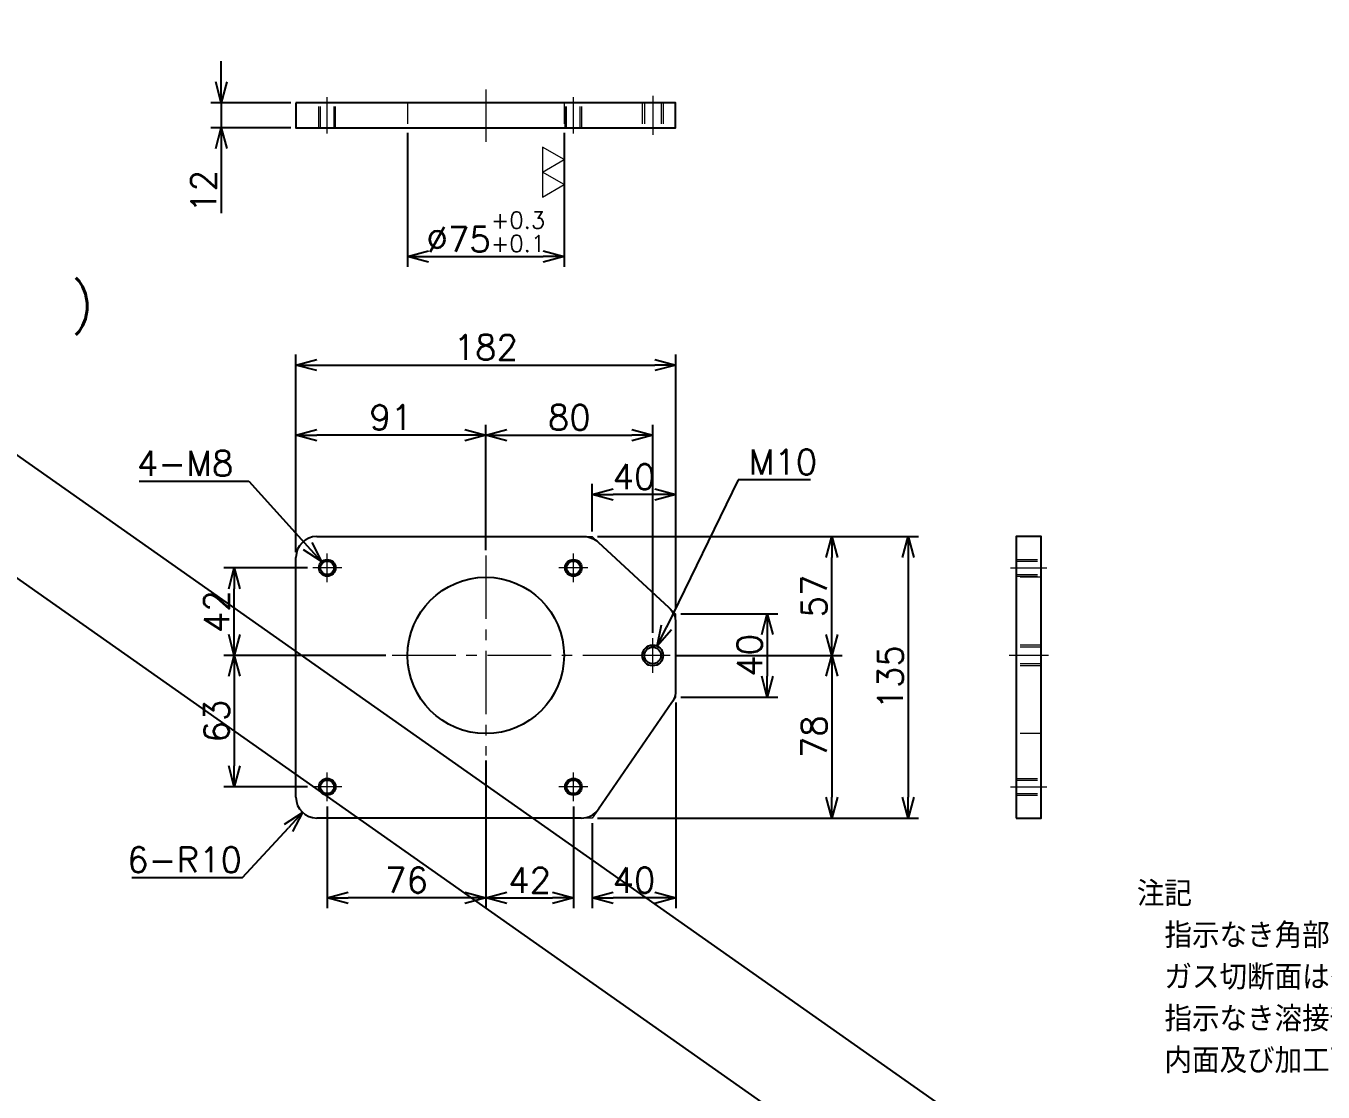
# Model space of a CAD drawing. Header units: millimetres. Extents: x 0 to 5131, y -34 to 1714.
# Drawn here: x 1450 to 2071, y 392 to 903 of the extents above; entities that cross this region are included whole.
import ezdxf
from ezdxf import colors
from ezdxf.entities.mleader import LeaderData, LeaderLine
from ezdxf.enums import TextEntityAlignment as Align
from ezdxf.math import Vec2, Vec3

# ---------------------------------------------------------------- set-up
doc = ezdxf.new("R2010")
doc.units = ezdxf.units.MM
doc.header["$LTSCALE"] = 1.6
doc.header["$PDMODE"] = 99
doc.header["$PDSIZE"] = 1
doc.linetypes.add('CENTER2', pattern=[28.575, 19.05, -3.175, 3.175, -3.175])
doc.linetypes.add('HIDDEN', pattern=[9.525, 6.35, -3.175])
for name, color, linetype, lineweight in [('04_HIDDEN', 2, 'HIDDEN', 13), ('05_CENTER', 4, 'CENTER2', 13), ('07_TEXT', 3, 'Continuous', 13), ('08_DIM', 3, 'Continuous', 13)]:
    doc.layers.add(name, color=color, linetype=linetype, lineweight=lineweight)
doc.layers.add('10_DRAFT', color=8, linetype='Continuous', lineweight=0, plot=False)
doc.styles.add('KSS_TXT', font='txt.shx', dxfattribs={"bigfont": 'extfont2.shx'})
doc.styles.get("Standard").update_dxf_attribs({"font": 'txt.shx', "bigfont": 'extfont2.shx'})
doc.dimstyles.new('KSS_DIM', dxfattribs={"dimscale": 4, "dimtxt": 3, "dimasz": 2.5, "dimexe": 1.25, "dimexo": 0.625, "dimtad": 1, "dimdsep": 46, "dimtxsty": 'KSS_TXT', "dimblk": 'OPEN30', "dimcen": 0, "dimazin": 2, "dimtfac": 0.75, "dimtmove": 0, "dimatfit": 3, "dimldrblk": 'OPEN30', "dimfxl": 1.25, "dimtolj": 1, "dimarcsym": 0})
doc.dimstyles.new('KSS_DIM$3', dxfattribs={"dimscale": 4, "dimtxt": 3, "dimasz": 2.5, "dimexe": 1.25, "dimexo": 0.625, "dimtad": 1, "dimtih": 1, "dimtoh": 1, "dimdsep": 46, "dimtxsty": 'KSS_TXT', "dimblk": 'OPEN30', "dimcen": 0, "dimazin": 2, "dimtfac": 0.75, "dimtofl": 0, "dimtmove": 0, "dimatfit": 3, "dimldrblk": 'OPEN30', "dimfxl": 1.25, "dimtolj": 1, "dimarcsym": 0})
doc.dimstyles.new('KSS_DIM$4', dxfattribs={"dimscale": 4, "dimtxt": 3, "dimasz": 2.5, "dimexe": 1.25, "dimexo": 0.625, "dimtad": 1, "dimtih": 1, "dimtoh": 1, "dimdsep": 46, "dimtxsty": 'KSS_TXT', "dimblk": 'OPEN30', "dimcen": 0, "dimse1": 1, "dimazin": 2, "dimtfac": 0.75, "dimtofl": 0, "dimtmove": 0, "dimatfit": 3, "dimldrblk": 'OPEN30', "dimfxl": 1.25, "dimtolj": 1, "dimarcsym": 0})

# ---------------------------------------------------------------- blocks, each defined once
blk = doc.blocks.new('M8Tz')
at = {"color": 0}
for radius in [4, 3.25]:
    blk.add_circle((0, 0), radius, dxfattribs=at)
at = {"layer": '05_CENTER'}
for p, q in [((0, -6.92), (0, 6.92)), ((6.92, 0), (-6.92, 0))]:
    blk.add_line(p, q, dxfattribs=at)
blk = doc.blocks.new('M10Tz')
at = {"color": 0}
for radius in [5, 4]:
    blk.add_circle((0, 0), radius, dxfattribs=at)
at = {"layer": '05_CENTER'}
for p, q in [((0, -8.34), (0, 8.34)), ((8.34, 0), (-8.34, 0))]:
    blk.add_line(p, q, dxfattribs=at)
blk = doc.blocks.new('_Open30')
at = {"color": 0, "linetype": 'ByBlock', "lineweight": -2}
for p, q in [((-1, 0.268), (0, 0)), ((0, 0), (-1, -0.268)), ((0, 0), (-1, 0))]:
    blk.add_line(p, q, dxfattribs=at)
blk = doc.blocks.new('*D187')
at = {"layer": '08_DIM', "color": 0, "lineweight": -2, "transparency": 16777216}
for p, q in [((1579.06, 650.74), (1579.06, 711.87)), ((1670.06, 651.7), (1670.06, 711.87)), ((1660.06, 706.87), (1589.06, 706.87))]:
    blk.add_line(p, q, dxfattribs=at)
at = {"layer": 'Defpoints', "color": 0, "transparency": 16777216}
for p in [(1579.06, 706.87), (1579.06, 648.24), (1670.06, 649.2)]:
    blk.add_point(p, dxfattribs=at)
at = {"layer": '08_DIM', "color": 0, "lineweight": -2, "transparency": 16777216, "xscale": 10, "yscale": 10, "zscale": 10, "rotation": 180}
blk.add_blockref('_Open30', (1579.06, 706.87), dxfattribs=at)
at = {"layer": '08_DIM', "color": 0, "lineweight": -2, "transparency": 16777216, "xscale": 10, "yscale": 10, "zscale": 10}
blk.add_blockref('_Open30', (1670.06, 706.87), dxfattribs=at)
at = {"layer": '08_DIM', "color": 0, "transparency": 16777216, "insert": (1624.56, 715.37), "char_height": 12, "attachment_point": 5, "style": 'KSS_TXT'}
blk.add_mtext('\\A1;91', dxfattribs=at)
blk = doc.blocks.new('*D188')
at = {"layer": '08_DIM', "color": 0, "lineweight": -2, "transparency": 16777216}
for p, q in [((1670.06, 651.7), (1670.06, 711.87)), ((1750.06, 612.08), (1750.06, 711.87)), ((1680.06, 706.87), (1740.06, 706.87))]:
    blk.add_line(p, q, dxfattribs=at)
at = {"layer": 'Defpoints', "color": 0, "transparency": 16777216}
for p in [(1750.06, 706.87), (1670.06, 649.2), (1750.06, 609.58)]:
    blk.add_point(p, dxfattribs=at)
at = {"layer": '08_DIM', "color": 0, "lineweight": -2, "transparency": 16777216, "xscale": 10, "yscale": 10, "zscale": 10, "rotation": 180}
blk.add_blockref('_Open30', (1670.06, 706.87), dxfattribs=at)
at = {"layer": '08_DIM', "color": 0, "lineweight": -2, "transparency": 16777216, "xscale": 10, "yscale": 10, "zscale": 10}
blk.add_blockref('_Open30', (1750.06, 706.87), dxfattribs=at)
at = {"layer": '08_DIM', "color": 0, "transparency": 16777216, "insert": (1710.06, 715.37), "char_height": 12, "attachment_point": 5, "style": 'KSS_TXT'}
blk.add_mtext('\\A1;80', dxfattribs=at)
blk = doc.blocks.new('*D189')
at = {"layer": '08_DIM', "color": 0, "lineweight": -2, "transparency": 16777216}
for p, q in [((1579.06, 650.74), (1579.06, 745.51)), ((1589.06, 740.51), (1751.06, 740.51)), ((1761.06, 623.74), (1761.06, 745.51))]:
    blk.add_line(p, q, dxfattribs=at)
at = {"layer": 'Defpoints', "color": 0, "transparency": 16777216}
for p in [(1761.06, 740.51), (1579.06, 648.24), (1761.06, 621.24)]:
    blk.add_point(p, dxfattribs=at)
at = {"layer": '08_DIM', "color": 0, "lineweight": -2, "transparency": 16777216, "xscale": 10, "yscale": 10, "zscale": 10, "rotation": 180}
blk.add_blockref('_Open30', (1579.06, 740.51), dxfattribs=at)
at = {"layer": '08_DIM', "color": 0, "lineweight": -2, "transparency": 16777216, "xscale": 10, "yscale": 10, "zscale": 10}
blk.add_blockref('_Open30', (1761.06, 740.51), dxfattribs=at)
at = {"layer": '08_DIM', "color": 0, "transparency": 16777216, "insert": (1670.06, 749.01), "char_height": 12, "attachment_point": 5, "style": 'KSS_TXT'}
blk.add_mtext('\\A1;182', dxfattribs=at)
blk = doc.blocks.new('*D190')
at = {"layer": '08_DIM', "color": 0, "lineweight": -2, "transparency": 16777216}
for p, q in [((1670.06, 550.78), (1670.06, 479.97)), ((1594.06, 528.82), (1594.06, 479.97)), ((1660.06, 484.97), (1604.06, 484.97))]:
    blk.add_line(p, q, dxfattribs=at)
at = {"layer": 'Defpoints', "color": 0, "transparency": 16777216}
for p in [(1670.06, 553.28), (1594.06, 531.32), (1594.06, 484.97)]:
    blk.add_point(p, dxfattribs=at)
at = {"layer": '08_DIM', "color": 0, "lineweight": -2, "transparency": 16777216, "xscale": 10, "yscale": 10, "zscale": 10, "rotation": 180}
blk.add_blockref('_Open30', (1594.06, 484.97), dxfattribs=at)
at = {"layer": '08_DIM', "color": 0, "lineweight": -2, "transparency": 16777216, "xscale": 10, "yscale": 10, "zscale": 10}
blk.add_blockref('_Open30', (1670.06, 484.97), dxfattribs=at)
at = {"layer": '08_DIM', "color": 0, "transparency": 16777216, "insert": (1632.06, 493.47), "char_height": 12, "attachment_point": 5, "style": 'KSS_TXT'}
blk.add_mtext('\\A1;76', dxfattribs=at)
blk = doc.blocks.new('*D191')
at = {"layer": '08_DIM', "color": 0, "lineweight": -2, "transparency": 16777216}
for p, q in [((1670.06, 550.78), (1670.06, 479.97)), ((1712.06, 528.82), (1712.06, 479.97)), ((1680.06, 484.97), (1702.06, 484.97))]:
    blk.add_line(p, q, dxfattribs=at)
at = {"layer": 'Defpoints', "color": 0, "transparency": 16777216}
for p in [(1670.06, 553.28), (1712.06, 531.32), (1712.06, 484.97)]:
    blk.add_point(p, dxfattribs=at)
at = {"layer": '08_DIM', "color": 0, "lineweight": -2, "transparency": 16777216, "xscale": 10, "yscale": 10, "zscale": 10, "rotation": 180}
blk.add_blockref('_Open30', (1670.06, 484.97), dxfattribs=at)
at = {"layer": '08_DIM', "color": 0, "lineweight": -2, "transparency": 16777216, "xscale": 10, "yscale": 10, "zscale": 10}
blk.add_blockref('_Open30', (1712.06, 484.97), dxfattribs=at)
at = {"layer": '08_DIM', "color": 0, "transparency": 16777216, "insert": (1691.06, 493.47), "char_height": 12, "attachment_point": 5, "style": 'KSS_TXT'}
blk.add_mtext('\\A1;42', dxfattribs=at)
blk = doc.blocks.new('*D192')
at = {"layer": '08_DIM', "color": 0, "lineweight": -2, "transparency": 16777216}
for p, q in [((1584.63, 643.24), (1544.5, 643.24)), ((1549.5, 611.24), (1549.5, 633.24)), ((1622.07, 601.24), (1544.5, 601.24))]:
    blk.add_line(p, q, dxfattribs=at)
at = {"layer": 'Defpoints', "color": 0, "transparency": 16777216}
for p in [(1549.5, 643.24), (1587.13, 643.24), (1624.57, 601.24)]:
    blk.add_point(p, dxfattribs=at)
at = {"layer": '08_DIM', "color": 0, "lineweight": -2, "transparency": 16777216, "xscale": 10, "yscale": 10, "zscale": 10}
for p, rotation in [((1549.5, 643.24), 90), ((1549.5, 601.24), 270)]:
    blk.add_blockref('_Open30', p, dxfattribs=dict(at, rotation=rotation))
at = {"layer": '08_DIM', "color": 0, "transparency": 16777216, "insert": (1541, 622.24), "char_height": 12, "attachment_point": 5, "rotation": 90, "style": 'KSS_TXT'}
blk.add_mtext('\\A1;42', dxfattribs=at)
blk = doc.blocks.new('*D193')
at = {"layer": '08_DIM', "color": 0, "lineweight": -2, "transparency": 16777216}
for p, q in [((1622.07, 601.24), (1544.5, 601.24)), ((1549.5, 591.24), (1549.5, 548.24)), ((1584.63, 538.24), (1544.5, 538.24))]:
    blk.add_line(p, q, dxfattribs=at)
at = {"layer": 'Defpoints', "color": 0, "transparency": 16777216}
for p in [(1624.57, 601.24), (1549.5, 538.24), (1587.13, 538.24)]:
    blk.add_point(p, dxfattribs=at)
at = {"layer": '08_DIM', "color": 0, "lineweight": -2, "transparency": 16777216, "xscale": 10, "yscale": 10, "zscale": 10}
for p, rotation in [((1549.5, 601.24), 90), ((1549.5, 538.24), 270)]:
    blk.add_blockref('_Open30', p, dxfattribs=dict(at, rotation=rotation))
at = {"layer": '08_DIM', "color": 0, "transparency": 16777216, "insert": (1541, 569.74), "char_height": 12, "attachment_point": 5, "rotation": 90, "style": 'KSS_TXT'}
blk.add_mtext('\\A1;63', dxfattribs=at)
blk = doc.blocks.new('*D194')
at = {"layer": '08_DIM', "color": 0, "lineweight": -2, "transparency": 16777216}
for p, q in [((1763.56, 621.24), (1809.97, 621.24)), ((1804.97, 611.24), (1804.97, 591.24)), ((1763.56, 581.24), (1809.97, 581.24))]:
    blk.add_line(p, q, dxfattribs=at)
at = {"layer": 'Defpoints', "color": 0, "transparency": 16777216}
for p in [(1761.06, 621.24), (1761.06, 581.24), (1804.97, 581.24)]:
    blk.add_point(p, dxfattribs=at)
at = {"layer": '08_DIM', "color": 0, "lineweight": -2, "transparency": 16777216, "xscale": 10, "yscale": 10, "zscale": 10}
for p, rotation in [((1804.97, 621.24), 90), ((1804.97, 581.24), 270)]:
    blk.add_blockref('_Open30', p, dxfattribs=dict(at, rotation=rotation))
at = {"layer": '08_DIM', "color": 0, "transparency": 16777216, "insert": (1796.47, 601.24), "char_height": 12, "attachment_point": 5, "rotation": 90, "style": 'KSS_TXT'}
blk.add_mtext('\\A1;40', dxfattribs=at)
blk = doc.blocks.new('*D195')
at = {"layer": '08_DIM', "color": 0, "lineweight": -2, "transparency": 16777216}
for p, q in [((1723.56, 658.24), (1840.89, 658.24)), ((1835.89, 611.24), (1835.89, 648.24)), ((1760.9, 601.24), (1840.89, 601.24))]:
    blk.add_line(p, q, dxfattribs=at)
at = {"layer": 'Defpoints', "color": 0, "transparency": 16777216}
for p in [(1721.06, 658.24), (1835.89, 658.24), (1758.4, 601.24)]:
    blk.add_point(p, dxfattribs=at)
at = {"layer": '08_DIM', "color": 0, "lineweight": -2, "transparency": 16777216, "xscale": 10, "yscale": 10, "zscale": 10}
for p, rotation in [((1835.89, 658.24), 90), ((1835.89, 601.24), 270)]:
    blk.add_blockref('_Open30', p, dxfattribs=dict(at, rotation=rotation))
at = {"layer": '08_DIM', "color": 0, "transparency": 16777216, "insert": (1827.38, 629.74), "char_height": 12, "attachment_point": 5, "rotation": 90, "style": 'KSS_TXT'}
blk.add_mtext('\\A1;57', dxfattribs=at)
blk = doc.blocks.new('*D196')
at = {"layer": '08_DIM', "color": 0, "lineweight": -2, "transparency": 16777216}
for p, q in [((1760.9, 601.24), (1840.89, 601.24)), ((1835.89, 591.24), (1835.89, 533.24)), ((1723.56, 523.24), (1840.89, 523.24))]:
    blk.add_line(p, q, dxfattribs=at)
at = {"layer": 'Defpoints', "color": 0, "transparency": 16777216}
for p in [(1758.4, 601.24), (1721.06, 523.24), (1835.89, 523.24)]:
    blk.add_point(p, dxfattribs=at)
at = {"layer": '08_DIM', "color": 0, "lineweight": -2, "transparency": 16777216, "xscale": 10, "yscale": 10, "zscale": 10}
for p, rotation in [((1835.89, 601.24), 90), ((1835.89, 523.24), 270)]:
    blk.add_blockref('_Open30', p, dxfattribs=dict(at, rotation=rotation))
at = {"layer": '08_DIM', "color": 0, "transparency": 16777216, "insert": (1827.39, 562.24), "char_height": 12, "attachment_point": 5, "rotation": 90, "style": 'KSS_TXT'}
blk.add_mtext('\\A1;78', dxfattribs=at)
blk = doc.blocks.new('*D197')
at = {"layer": '08_DIM', "color": 0, "lineweight": -2, "transparency": 16777216}
for p, q in [((1723.56, 658.24), (1877.49, 658.24)), ((1872.49, 648.24), (1872.49, 533.24)), ((1723.56, 523.24), (1877.49, 523.24))]:
    blk.add_line(p, q, dxfattribs=at)
at = {"layer": 'Defpoints', "color": 0, "transparency": 16777216}
for p in [(1721.06, 658.24), (1721.06, 523.24), (1872.49, 523.24)]:
    blk.add_point(p, dxfattribs=at)
at = {"layer": '08_DIM', "color": 0, "lineweight": -2, "transparency": 16777216, "xscale": 10, "yscale": 10, "zscale": 10}
for p, rotation in [((1872.49, 658.24), 90), ((1872.49, 523.24), 270)]:
    blk.add_blockref('_Open30', p, dxfattribs=dict(at, rotation=rotation))
at = {"layer": '08_DIM', "color": 0, "transparency": 16777216, "insert": (1863.98, 590.74), "char_height": 12, "attachment_point": 5, "rotation": 90, "style": 'KSS_TXT'}
blk.add_mtext('\\A1;135', dxfattribs=at)
blk = doc.blocks.new('*D198')
at = {"layer": '08_DIM', "color": 0, "lineweight": -2, "transparency": 16777216}
for p, q in [((1553.44, 494.74), (1575.48, 518.56)), ((1500.36, 494.74), (1553.44, 494.74))]:
    blk.add_line(p, q, dxfattribs=at)
at = {"layer": 'Defpoints', "color": 0, "transparency": 16777216}
for p in [(1589.06, 533.24), (1582.27, 525.9)]:
    blk.add_point(p, dxfattribs=at)
at = {"layer": '08_DIM', "color": 0, "lineweight": -2, "transparency": 16777216, "xscale": 10, "yscale": 10, "zscale": 10, "rotation": 47.23609074095676}
blk.add_blockref('_Open30', (1582.27, 525.9), dxfattribs=at)
at = {"layer": '08_DIM', "color": 0, "transparency": 16777216, "insert": (1525.65, 503.24), "char_height": 12, "attachment_point": 5, "style": 'KSS_TXT'}
blk.add_mtext('\\A1;6-R10', dxfattribs=at)
blk = doc.blocks.new('*D199')
at = {"layer": '08_DIM', "color": 0, "lineweight": -2, "transparency": 16777216}
for p, q in [((1503.92, 684.84), (1556.42, 684.84)), ((1556.42, 684.84), (1584.66, 653.62))]:
    blk.add_line(p, q, dxfattribs=at)
at = {"layer": 'Defpoints', "color": 0, "transparency": 16777216}
for p in [(1591.37, 646.21), (1596.74, 640.27)]:
    blk.add_point(p, dxfattribs=at)
at = {"layer": '08_DIM', "color": 0, "lineweight": -2, "transparency": 16777216, "xscale": 10, "yscale": 10, "zscale": 10, "rotation": 312.1329738510922}
blk.add_blockref('_Open30', (1591.37, 646.21), dxfattribs=at)
at = {"layer": '08_DIM', "color": 0, "transparency": 16777216, "insert": (1525.92, 693.34), "char_height": 12, "attachment_point": 5, "style": 'KSS_TXT'}
blk.add_mtext('\\A1;4-M8', dxfattribs=at)
blk = doc.blocks.new('*D200')
at = {"layer": '08_DIM', "color": 0, "lineweight": -2, "transparency": 16777216}
for p, q in [((1790.95, 685.5), (1756.6, 614.74)), ((1825.7, 685.5), (1790.95, 685.5))]:
    blk.add_line(p, q, dxfattribs=at)
at = {"layer": 'Defpoints', "color": 0, "transparency": 16777216}
for p in [(1752.24, 605.74), (1747.87, 596.74)]:
    blk.add_point(p, dxfattribs=at)
at = {"layer": '08_DIM', "color": 0, "lineweight": -2, "transparency": 16777216, "xscale": 10, "yscale": 10, "zscale": 10, "rotation": 244.1107942313497}
blk.add_blockref('_Open30', (1752.24, 605.74), dxfattribs=at)
at = {"layer": '08_DIM', "color": 0, "transparency": 16777216, "insert": (1812.45, 694), "char_height": 12, "attachment_point": 5, "style": 'KSS_TXT'}
blk.add_mtext('\\A1;M10', dxfattribs=at)
blk = doc.blocks.new('*D201')
at = {"layer": '08_DIM', "color": 0, "lineweight": -2, "transparency": 16777216}
for p, q in [((1543.27, 876.27), (1543.27, 886.27)), ((1576.56, 866.27), (1538.27, 866.27)), ((1543.27, 866.27), (1543.27, 854.27)), ((1576.56, 854.27), (1538.27, 854.27)), ((1543.27, 844.27), (1543.27, 813.27))]:
    blk.add_line(p, q, dxfattribs=at)
at = {"layer": 'Defpoints', "color": 0, "transparency": 16777216}
for p in [(1579.06, 866.27), (1543.27, 854.27), (1579.06, 854.27)]:
    blk.add_point(p, dxfattribs=at)
at = {"layer": '08_DIM', "color": 0, "lineweight": -2, "transparency": 16777216, "xscale": 10, "yscale": 10, "zscale": 10}
for p, rotation in [((1543.27, 866.27), 270), ((1543.27, 854.27), 90)]:
    blk.add_blockref('_Open30', p, dxfattribs=dict(at, rotation=rotation))
at = {"layer": '08_DIM', "color": 0, "transparency": 16777216, "insert": (1534.77, 823.77), "char_height": 12, "attachment_point": 5, "rotation": 90, "style": 'KSS_TXT'}
blk.add_mtext('\\A1;12', dxfattribs=at)
blk = doc.blocks.new('*D202')
at = {"layer": '08_DIM', "color": 0, "lineweight": -2, "transparency": 16777216}
for p, q in [((1632.56, 851.77), (1632.56, 787.54)), ((1707.56, 851.77), (1707.56, 787.54)), ((1642.56, 792.54), (1697.56, 792.54))]:
    blk.add_line(p, q, dxfattribs=at)
at = {"layer": 'Defpoints', "color": 0, "transparency": 16777216}
for p in [(1632.56, 854.27), (1707.56, 854.27), (1707.56, 792.54)]:
    blk.add_point(p, dxfattribs=at)
at = {"layer": '08_DIM', "color": 0, "lineweight": -2, "transparency": 16777216, "xscale": 10, "yscale": 10, "zscale": 10, "rotation": 180}
blk.add_blockref('_Open30', (1632.56, 792.54), dxfattribs=at)
at = {"layer": '08_DIM', "color": 0, "lineweight": -2, "transparency": 16777216, "xscale": 10, "yscale": 10, "zscale": 10}
blk.add_blockref('_Open30', (1707.56, 792.54), dxfattribs=at)
at = {"layer": '08_DIM', "color": 0, "transparency": 16777216, "insert": (1670.06, 804.37), "char_height": 12, "attachment_point": 5, "style": 'KSS_TXT'}
blk.add_mtext('%%C75{\\H8.000000;\\S+0.3^ +0.1;}', dxfattribs=at)
blk = doc.blocks.new('p1ba02')
for p, q in [((-1.5, 2.6), (1.5, 2.6)), ((0, 0), (-1.5, 2.6)), ((1.5, 2.6), (0, 0)), ((3, 0), (1.5, 2.6)), ((1.5, 2.6), (4.5, 2.6)), ((4.5, 2.6), (3, 0))]:
    blk.add_line(p, q)
blk = doc.blocks.new('*D203')
at = {"layer": '08_DIM', "color": 0, "lineweight": -2, "transparency": 16777216}
for p, q in [((1721.06, 660.74), (1721.06, 683.45)), ((1751.06, 678.45), (1731.06, 678.45)), ((1761.06, 623.74), (1761.06, 683.45))]:
    blk.add_line(p, q, dxfattribs=at)
at = {"layer": 'Defpoints', "color": 0, "transparency": 16777216}
for p in [(1721.06, 678.45), (1721.06, 658.24), (1761.06, 621.24)]:
    blk.add_point(p, dxfattribs=at)
at = {"layer": '08_DIM', "color": 0, "lineweight": -2, "transparency": 16777216, "xscale": 10, "yscale": 10, "zscale": 10, "rotation": 180}
blk.add_blockref('_Open30', (1721.06, 678.45), dxfattribs=at)
at = {"layer": '08_DIM', "color": 0, "lineweight": -2, "transparency": 16777216, "xscale": 10, "yscale": 10, "zscale": 10}
blk.add_blockref('_Open30', (1761.06, 678.45), dxfattribs=at)
at = {"layer": '08_DIM', "color": 0, "transparency": 16777216, "insert": (1741.06, 686.95), "char_height": 12, "attachment_point": 5, "style": 'KSS_TXT'}
blk.add_mtext('\\A1;40', dxfattribs=at)
blk = doc.blocks.new('*D204')
at = {"layer": '08_DIM', "color": 0, "lineweight": -2, "transparency": 16777216}
for p, q in [((1761.06, 578.74), (1761.06, 479.97)), ((1721.06, 520.74), (1721.06, 479.97)), ((1751.06, 484.97), (1731.06, 484.97))]:
    blk.add_line(p, q, dxfattribs=at)
at = {"layer": 'Defpoints', "color": 0, "transparency": 16777216}
for p in [(1761.06, 581.24), (1721.06, 523.24), (1721.06, 484.97)]:
    blk.add_point(p, dxfattribs=at)
at = {"layer": '08_DIM', "color": 0, "lineweight": -2, "transparency": 16777216, "xscale": 10, "yscale": 10, "zscale": 10, "rotation": 180}
blk.add_blockref('_Open30', (1721.06, 484.97), dxfattribs=at)
at = {"layer": '08_DIM', "color": 0, "lineweight": -2, "transparency": 16777216, "xscale": 10, "yscale": 10, "zscale": 10}
blk.add_blockref('_Open30', (1761.06, 484.97), dxfattribs=at)
at = {"layer": '08_DIM', "color": 0, "transparency": 16777216, "insert": (1741.06, 493.47), "char_height": 12, "attachment_point": 5, "style": 'KSS_TXT'}
blk.add_mtext('\\A1;40', dxfattribs=at)
blk = doc.blocks.new('AM_BALLOON1')
at = {"transparency": 16777216}
blk.add_circle((0, 0), 5, dxfattribs=at)
blk.add_attdef('B_NUMBER', text='', height=3, dxfattribs=at).set_placement((0, 0), align=Align.MIDDLE_CENTER)
blk = doc.blocks.new('_OPEN')
at = {"color": 0, "linetype": 'ByBlock'}
for p, q in [((-1, 0.167), (0, 0)), ((0, 0), (-1, -0.167)), ((0, 0), (-1, 0))]:
    blk.add_line(p, q, dxfattribs=at)

msp = doc.modelspace()

# ---------------------------------------------------------------- linework, layer by layer
for p, q in [((0, 1714.485), (2352.09, 58.993)), ((0, 1655.492), (2352.09, 0))]:
    msp.add_line(p, q)
at = {"color": 0}
for p, q in [((1579.055, 642.129), (1579.055, 648.24)), ((1579.055, 534.358), (1579.055, 642.129)), ((1579.055, 533.24), (1579.055, 534.358)), ((1715.804, 523.24), (1589.055, 523.24))]:
    msp.add_line(p, q, dxfattribs=at)
for points in [[(1579.055, 866.268), (1579.055, 854.268), (1761.055, 854.268), (1761.055, 866.268)], [(1924.311, 523.24), (1936.311, 523.24), (1936.311, 658.24), (1924.311, 658.24)]]:
    msp.add_lwpolyline(points, close=True, dxfattribs=at)
msp.add_lwpolyline([(1589.055, 658.24), (1717.139, 658.24, -0.1888111), (1723.93, 655.581), (1757.846, 624.209, -0.2090528), (1761.055, 616.868), (1761.055, 584.354, -0.1520941), (1759.287, 578.677), (1724.036, 527.563)], format="xyb", dxfattribs=at)
msp.add_circle((1670.055, 601.24), 37.5, dxfattribs=at)
for centre, start, end in [((1589.055, 648.24), 90, 180), ((1589.055, 533.24), 180, 270), ((1715.804, 533.24), 270, 325.407711)]:
    msp.add_arc(centre, 10, start, end, dxfattribs=at)
at = {"layer": '04_HIDDEN'}
for p, q in [((1590.055, 854.268), (1590.055, 866.268)), ((1590.805, 854.268), (1590.805, 866.268)), ((1597.305, 854.268), (1597.305, 866.268)), ((1598.055, 854.268), (1598.055, 866.268)), ((1708.055, 854.268), (1708.055, 866.268)), ((1708.805, 854.268), (1708.805, 866.268)), ((1715.305, 854.268), (1715.305, 866.268)), ((1716.055, 854.268), (1716.055, 866.268)), ((1745.055, 866.268), (1745.055, 854.268)), ((1746.055, 866.268), (1746.055, 854.268)), ((1754.055, 866.268), (1754.055, 854.268)), ((1755.055, 866.268), (1755.055, 854.268)), ((1924.311, 647.24), (1936.311, 647.24)), ((1924.311, 646.49), (1936.311, 646.49)), ((1924.311, 639.99), (1936.311, 639.99)), ((1924.311, 639.24), (1936.311, 639.24)), ((1936.311, 606.24), (1924.311, 606.24)), ((1936.311, 605.24), (1924.311, 605.24)), ((1936.311, 597.24), (1924.311, 597.24)), ((1936.311, 596.24), (1924.311, 596.24)), ((1924.311, 542.24), (1936.311, 542.24)), ((1924.311, 541.49), (1936.311, 541.49)), ((1924.311, 534.99), (1936.311, 534.99)), ((1924.311, 534.24), (1936.311, 534.24))]:
    msp.add_line(p, q, dxfattribs=at)
at = {"layer": '04_HIDDEN', "color": 9}
for p, q in [((1632.555, 866.268), (1632.555, 854.268)), ((1707.555, 866.268), (1707.555, 854.268)), ((1936.311, 638.74), (1924.311, 638.74)), ((1936.311, 563.74), (1924.311, 563.74))]:
    msp.add_line(p, q, dxfattribs=at)
at = {"layer": '05_CENTER'}
for p, q in [((1670.055, 872.709), (1670.055, 847.466)), ((1594.055, 851.553), (1594.055, 868.983)), ((1712.055, 851.553), (1712.055, 868.983)), ((1750.055, 869.656), (1750.055, 850.88)), ((1670.055, 649.205), (1670.055, 553.276)), ((1921.596, 643.24), (1939.026, 643.24)), ((1747.055, 601.24), (1624.573, 601.24)), ((1939.699, 601.24), (1920.923, 601.24)), ((1921.596, 538.24), (1939.026, 538.24))]:
    msp.add_line(p, q, dxfattribs=at)
at = {"layer": '08_DIM'}
for p, q in [((1717.139, 658.24), (1721.055, 658.24)), ((1721.055, 658.24), (1723.93, 655.581)), ((1757.846, 624.209), (1761.055, 621.24)), ((1761.055, 621.24), (1761.055, 616.868)), ((1761.055, 581.24), (1759.287, 578.677)), ((1761.055, 584.354), (1761.055, 581.24)), ((1721.055, 523.24), (1715.804, 523.24)), ((1724.036, 527.563), (1721.055, 523.24))]:
    msp.add_line(p, q, dxfattribs=at)
at = {"layer": '10_DRAFT'}
msp.add_line((1936.311, 601.24), (1924.311, 601.24), dxfattribs=at)

# ---------------------------------------------------------------- block references
for p in [(1594.055, 643.24), (1712.055, 643.24), (1594.055, 538.24), (1712.055, 538.24)]:
    msp.add_blockref('M8Tz', p)
at = {"color": 0}
msp.add_blockref('M10Tz', (1750.055, 601.24), dxfattribs=at)
at = {"layer": '08_DIM', "xscale": -4, "yscale": 4, "zscale": 4, "rotation": 90}
msp.add_blockref('p1ba02', (1707.555, 839.033), dxfattribs=at)

# ---------------------------------------------------------------- texts
at = {"layer": '07_TEXT', "style": 'KSS_TXT'}
msp.add_text('(      )', height=18, dxfattribs=at).set_placement((1354.915, 760.939))
at = {"layer": '07_TEXT', "ltscale": 2, "insert": (1982.123, 492.959), "char_height": 12, "attachment_point": 1}
msp.add_mtext_dynamic_manual_height_columns('注記\\P\u3000指示なき角部はC0.5のこと\\P\u3000ガス切断面はグラインダ仕上げのこと\\P\u3000指示なき溶接部は\u3000\u3000\u3000\u3000のこと\\P\u3000内面及び加工面は塗装不可', width=285.79017, gutter_width=15, heights=[98.281], dxfattribs=at)

# ---------------------------------------------------------------- dimensions: what is measured, and where the dimension line sits
at = {"layer": '08_DIM'}
for base, p1, p2, picture, middle in [((1543.271, 854.268), (1579.055, 866.268), (1579.055, 854.268), '*D201', (1534.771, 823.768)), ((1835.886, 658.24), (1758.396, 601.24), (1721.055, 658.24), '*D195', (1827.378, 629.74)), ((1872.493, 523.24), (1721.055, 658.24), (1721.055, 523.24), '*D197', (1863.984, 590.74)), ((1549.504, 643.24), (1624.573, 601.24), (1587.132, 643.24), '*D192', (1541.004, 622.24)), ((1804.965, 581.24), (1761.055, 621.24), (1761.055, 581.24), '*D194', (1796.465, 601.24)), ((1549.504, 538.24), (1624.573, 601.24), (1587.132, 538.24), '*D193', (1541.004, 569.74)), ((1835.886, 523.24), (1758.396, 601.24), (1721.055, 523.24), '*D196', (1827.386, 562.24))]:
    dim = msp.add_linear_dim(base=base, p1=p1, p2=p2, angle=90, dimstyle='KSS_DIM', dxfattribs=at)
    dim.commit()
    dim.dimension.update_dxf_attribs({"geometry": picture, "text_midpoint": middle})
dim = msp.add_linear_dim(base=(1707.555, 792.537), p1=(1632.555, 854.268), p2=(1707.555, 854.268), text='%%C<>', dimstyle='KSS_DIM', override={"dimtol": 1, "dimtp": 0.3, "dimtm": -0.1, "dimtfac": 0.666667, "dimtolj": 0}, dxfattribs=at)
dim.commit()
dim.dimension.update_dxf_attribs({"geometry": '*D202', "text_midpoint": (1670.055, 804.37)})
for base, p1, p2, picture, middle in [((1761.055, 740.512), (1579.055, 648.24), (1761.055, 621.24), '*D189', (1670.055, 749.012)), ((1579.055, 706.87), (1670.055, 649.205), (1579.055, 648.24), '*D187', (1624.555, 715.37)), ((1750.055, 706.87), (1670.055, 649.205), (1750.055, 609.582), '*D188', (1710.055, 715.37)), ((1721.055, 678.446), (1761.055, 621.24), (1721.055, 658.24), '*D203', (1741.055, 686.946)), ((1721.055, 484.97), (1761.055, 581.24), (1721.055, 523.24), '*D204', (1741.055, 493.47)), ((1594.055, 484.97), (1670.055, 553.276), (1594.055, 531.317), '*D190', (1632.055, 493.47)), ((1712.055, 484.97), (1670.055, 553.276), (1712.055, 531.317), '*D191', (1691.055, 493.47))]:
    dim = msp.add_linear_dim(base=base, p1=p1, p2=p2, dimstyle='KSS_DIM', dxfattribs=at)
    dim.commit()
    dim.dimension.update_dxf_attribs({"geometry": picture, "text_midpoint": middle})
for p1, p2, text, picture, middle in [((1596.739, 640.274), (1591.372, 646.207), '4-M<>', '*D199', (1525.924, 684.839)), ((1747.872, 596.742), (1752.238, 605.739), 'M<>', '*D200', (1812.452, 685.504))]:
    dim = msp.add_diameter_dim_2p(p1=p1, p2=p2, text=text, dimstyle='KSS_DIM$3', override={"dimpost": '<>', "dimtix": 1}, dxfattribs=at)
    dim.commit()
    dim.dimension.update_dxf_attribs({"geometry": picture, "text_midpoint": middle, "dimtype": 163})
dim = msp.add_radius_dim(center=(1589.055, 533.24), mpoint=(1582.265, 525.899), text='6-<>', dimstyle='KSS_DIM$4', override={"dimpost": 'R<>', "dimtix": 1}, dxfattribs=at)
dim.commit()
dim.dimension.update_dxf_attribs({"geometry": '*D198', "text_midpoint": (1525.653, 494.736), "dimtype": 164})

# ---------------------------------------------------------------- leaders
ml = msp.add_multileader_block('Standard', dxfattribs=at)
ml.set_content('AM_BALLOON1', color=256, scale=5)
ml.set_attribute('B_NUMBER', '5', width=0)
ml.set_leader_properties(color=256, linetype='ByLayer', lineweight=-1)
ml.set_arrow_properties(name='OPEN')
ml.build(insert=Vec2(0, 0))
ml.multileader.update_dxf_attribs({"leader_type": 0, "has_dogleg": 0, "text_right_attachment_type": 6, "dogleg_length": 0, "arrow_head_size": 10, "scale": 2.5, "block_connection_type": 1})
ctx = ml.context
ctx.base_point, ctx.scale, ctx.char_height, ctx.arrow_head_size, ctx.landing_gap_size, ctx.plane_origin = Vec3(3141.911, 1427.977), 2.5, 20, 10, 10, Vec3(3141.911, 1427.977)
ctx.right_attachment, ctx.attachment_type = 6, 1
notes = []
notes.append((ctx, [(0, (0, 0, 0), (0, 0), (1, 0), 1, [])]))
ctx.block.insert = Vec3(3141.911, 1427.977)
ml = msp.add_multileader_block('Standard', dxfattribs=at)
ml.set_content('AM_BALLOON1', color=256, scale=5)
ml.set_attribute('B_NUMBER', '9', width=0)
ml.set_leader_properties(color=256, linetype='ByLayer', lineweight=-1)
ml.set_arrow_properties(name='OPEN')
ml.build(insert=Vec2(0, 0))
ml.multileader.update_dxf_attribs({"leader_type": 0, "has_dogleg": 0, "text_right_attachment_type": 6, "dogleg_length": 0, "arrow_head_size": 10, "scale": 2.5, "block_connection_type": 1})
ctx = ml.context
ctx.base_point, ctx.scale, ctx.char_height, ctx.arrow_head_size, ctx.landing_gap_size, ctx.plane_origin = Vec3(4522.948, 807.744), 2.5, 20, 10, 10, Vec3(4522.948, 807.744)
ctx.right_attachment, ctx.attachment_type = 6, 1
notes.append((ctx, [(0, (0, 0, 0), (0, 0), (1, 0), 1, [])]))
ctx.block.insert = Vec3(4522.948, 807.744)
ml = msp.add_multileader_block('Standard', dxfattribs=at)
ml.set_content('AM_BALLOON1', color=256, scale=5)
ml.set_attribute('B_NUMBER', '8', width=0)
ml.set_leader_properties(color=256, linetype='ByLayer', lineweight=-1)
ml.set_arrow_properties(name='OPEN')
ml.build(insert=Vec2(0, 0))
ml.multileader.update_dxf_attribs({"leader_type": 0, "has_dogleg": 0, "text_right_attachment_type": 6, "dogleg_length": 0, "arrow_head_size": 10, "scale": 2.5, "block_connection_type": 1})
ctx = ml.context
ctx.base_point, ctx.scale, ctx.char_height, ctx.arrow_head_size, ctx.landing_gap_size, ctx.plane_origin = Vec3(3935.418, 652.066), 2.5, 20, 10, 10, Vec3(3935.418, 652.066)
ctx.right_attachment, ctx.attachment_type = 6, 1
notes.append((ctx, [(0, (0, 0, 0), (0, 0), (1, 0), 1, [])]))
ctx.block.insert = Vec3(3935.418, 652.066)
ml = msp.add_multileader_block('Standard', dxfattribs=at)
ml.set_content('AM_BALLOON1', color=256, scale=5)
ml.set_attribute('B_NUMBER', '6', width=0)
ml.set_leader_properties(color=256, linetype='ByLayer', lineweight=-1)
ml.set_arrow_properties(name='OPEN')
ml.build(insert=Vec2(0, 0))
ml.multileader.update_dxf_attribs({"leader_type": 0, "has_dogleg": 0, "text_right_attachment_type": 6, "dogleg_length": 0, "arrow_head_size": 10, "scale": 2.5, "block_connection_type": 1})
ctx = ml.context
ctx.base_point, ctx.scale, ctx.char_height, ctx.arrow_head_size, ctx.landing_gap_size, ctx.plane_origin = Vec3(3190.719, 647.115), 2.5, 20, 10, 10, Vec3(3190.719, 647.115)
ctx.right_attachment, ctx.attachment_type = 6, 1
notes.append((ctx, [(0, (0, 0, 0), (0, 0), (1, 0), 1, [])]))
ctx.block.insert = Vec3(3190.719, 647.115)
ml = msp.add_multileader_block('Standard', dxfattribs=at)
ml.set_content('AM_BALLOON1', color=256, scale=5)
ml.set_attribute('B_NUMBER', '7', width=0)
ml.set_leader_properties(color=256, linetype='ByLayer', lineweight=-1)
ml.set_arrow_properties(name='OPEN')
ml.build(insert=Vec2(0, 0))
ml.multileader.update_dxf_attribs({"leader_type": 0, "has_dogleg": 0, "text_right_attachment_type": 6, "dogleg_length": 0, "arrow_head_size": 10, "scale": 2.5, "block_connection_type": 1})
ctx = ml.context
ctx.base_point, ctx.scale, ctx.char_height, ctx.arrow_head_size, ctx.landing_gap_size, ctx.plane_origin = Vec3(3563.329, 647.115), 2.5, 20, 10, 10, Vec3(3563.329, 647.115)
ctx.right_attachment, ctx.attachment_type = 6, 1
notes.append((ctx, [(0, (0, 0, 0), (0, 0), (1, 0), 1, [])]))
ctx.block.insert = Vec3(3563.329, 647.115)
for ctx, leaders in notes:
    for number, flags, end, landing, length, lines in leaders:
        leader = LeaderData()
        leader.index, (leader.has_last_leader_line, leader.has_dogleg_vector, leader.attachment_direction) = number, flags
        leader.last_leader_point, leader.dogleg_vector, leader.dogleg_length = Vec3(end), Vec3(landing), length
        for number, points, colour, breaks in lines:
            line = LeaderLine()
            line.index, line.vertices, line.color, line.breaks = number, Vec3.list(points), colors.encode_raw_color(colour), breaks
            leader.lines.append(line)
        ctx.leaders.append(leader)

doc.saveas('drawing.dxf')
